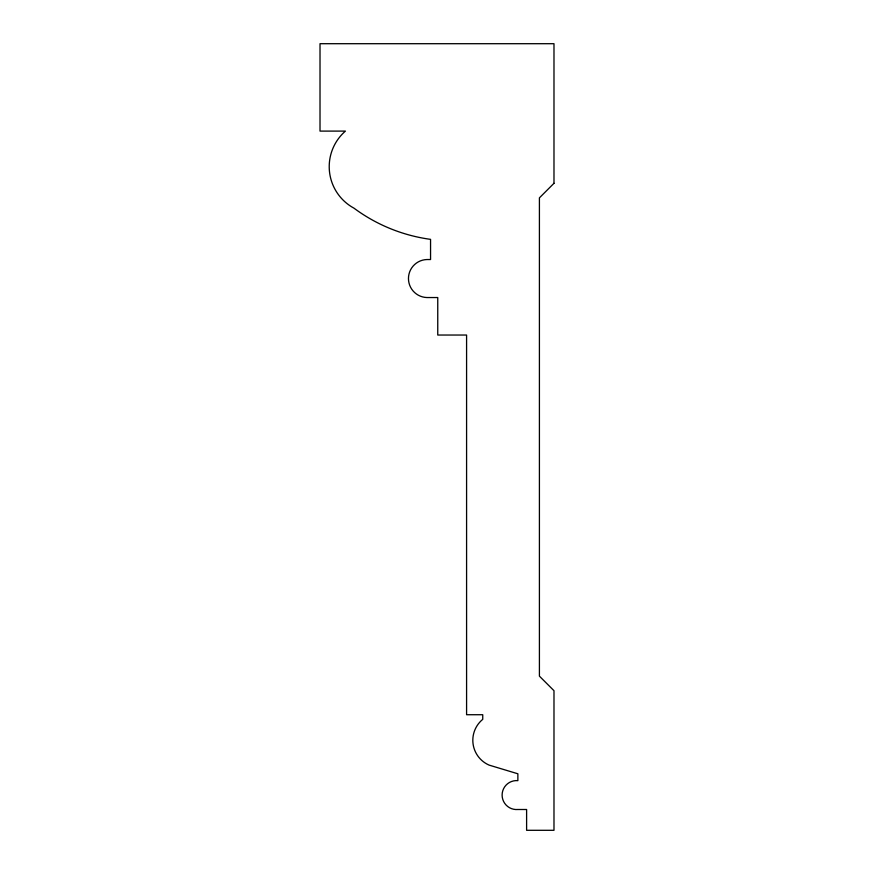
<?xml version="1.0" encoding="UTF-8"?>
<svg xmlns="http://www.w3.org/2000/svg" width="874" height="874" viewBox="0 0 874 874"><rect width="100%" height="100%" fill="white"/><g stroke="black" fill="none" stroke-linecap="round" stroke-linejoin="round"><path stroke-width="1.31" d="M553.985 183.3L539.411 197.863L539.411 676.137L553.985 690.7L553.985 830.3L526.607 830.3L526.607 809.499L517.867 809.499A14.476 14.476 0 0 1 502.113 795.078A14.476 14.476 0 0 1 517.867 780.646L517.867 773.785L489.079 765.1A27.061 27.061 0 0 1 482.743 719.346L482.743 714.724L466.585 714.724L466.585 335.037L437.754 335.037L437.754 297.542L426.96 297.542A19.009 19.009 0 0 1 408.464 278.533A19.009 19.009 0 0 1 426.96 259.534L430.554 259.534L430.554 239.356A166.104 166.104 0 0 1 353.959 208.154A47.152 47.152 0 0 1 345.416 131.1L320.015 131.1L320.015 43.7L553.985 43.7L553.985 183.3"/></g></svg>
